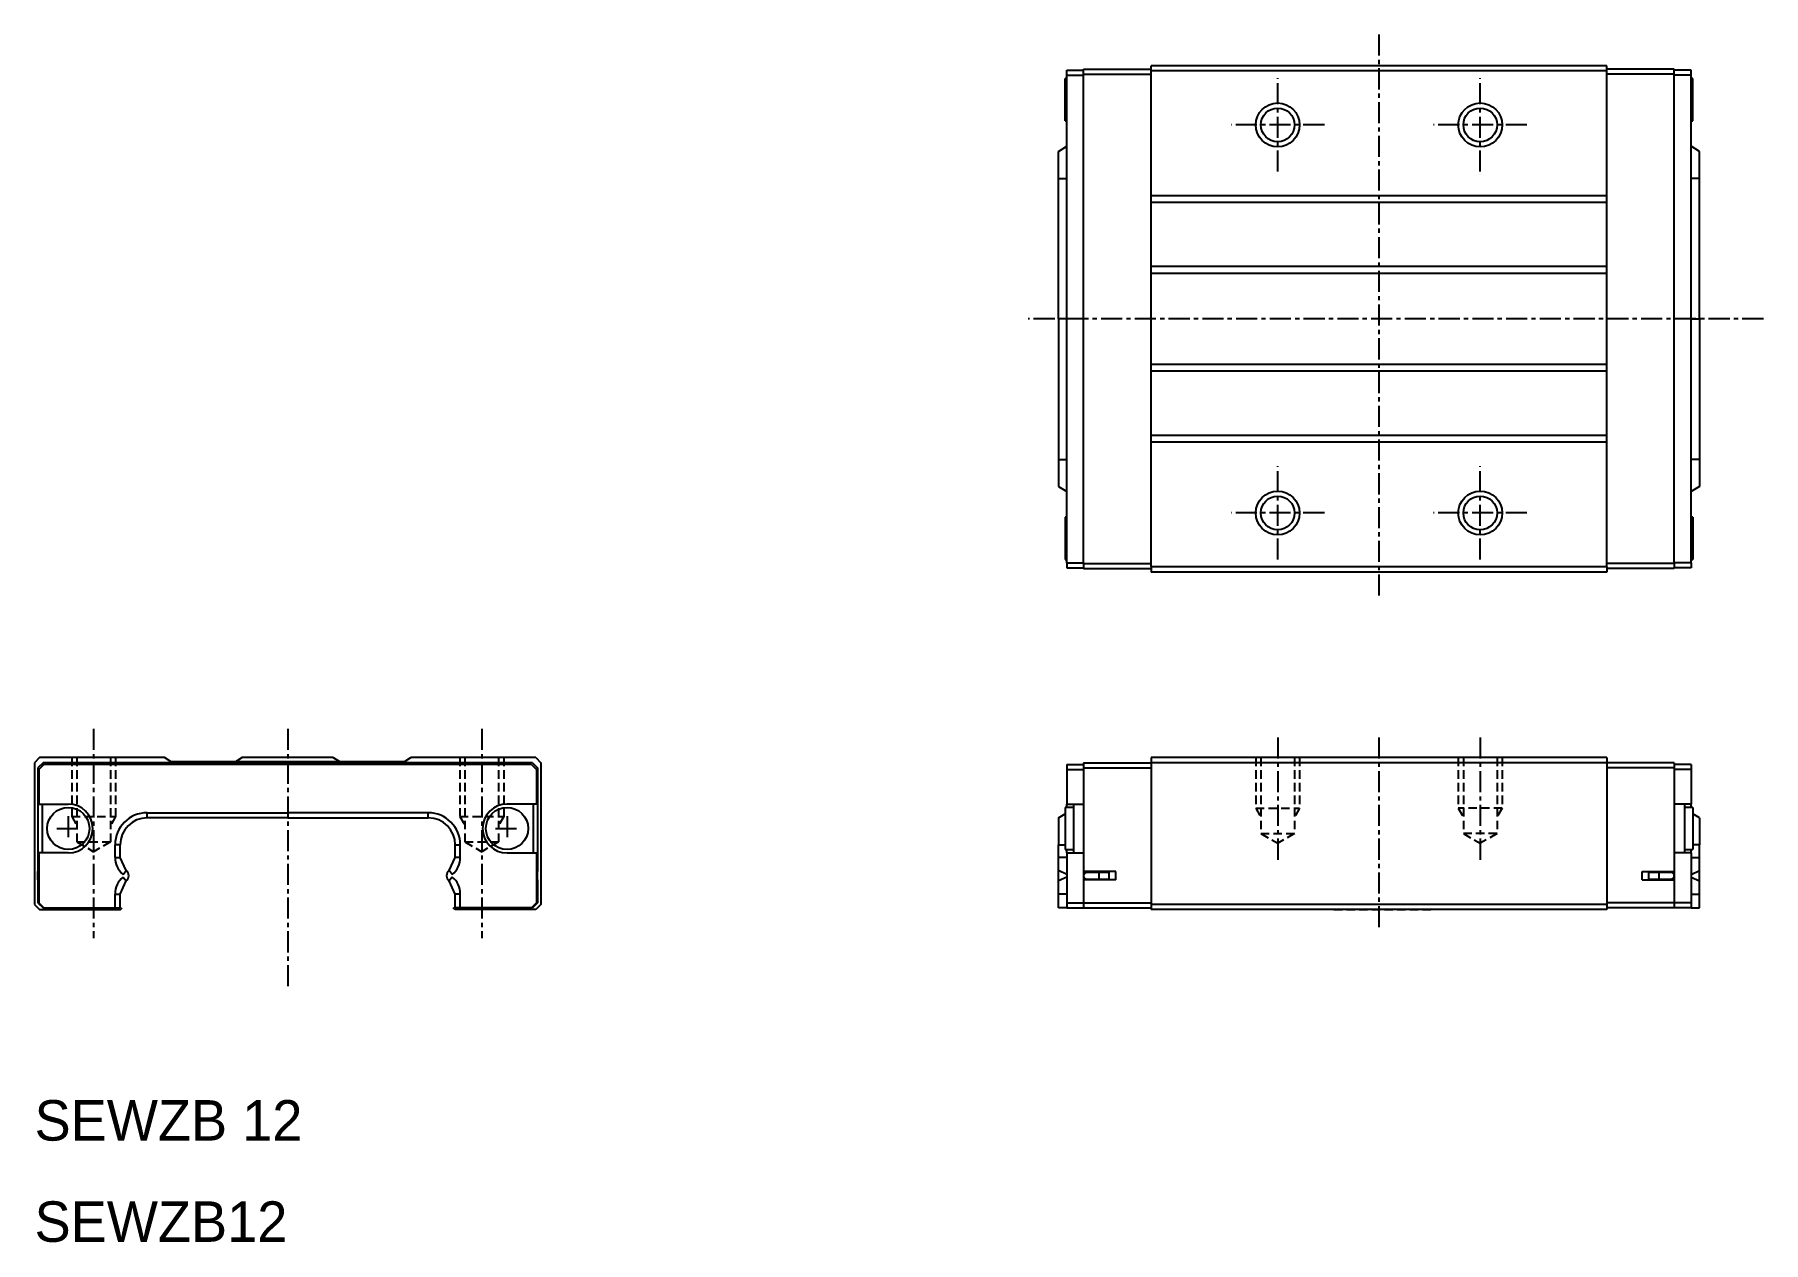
# Model space of a CAD drawing. Extents: x 10 to 112, y 14 to 86.
import ezdxf

# ---------------------------------------------------------------- set-up
doc = ezdxf.new("R2010")
doc.units = 0
doc.linetypes.add('CENTER', pattern=[2, 1.25, -0.25, 0.25, -0.25])
doc.linetypes.add('DASHED', pattern=[0.75, 0.5, -0.25])
doc.layers.get('0').update_dxf_attribs({"linetype": 'CONTINUOUS'})
doc.layers.add('CENTER', color=1, linetype='CENTER')

msp = doc.modelspace()

# ---------------------------------------------------------------- linework, layer by layer
at = {"color": 7, "linetype": 'CONTINUOUS'}
for p, q in [((71.17, 83.15), (71.17, 83.45)), ((71.17, 83.45), (72.17, 83.45)), ((71.17, 54.25), (71.17, 83.15)), ((71.17, 83.15), (72.17, 83.15)), ((72.17, 83.5), (76.17, 83.5)), ((72.17, 83.2), (72.17, 83.5)), ((72.17, 54.2), (72.17, 83.2)), ((72.17, 83.2), (76.17, 83.2)), ((103.17, 83.7), (76.17, 83.7)), ((76.17, 83.4), (76.17, 83.7)), ((103.17, 83.4), (76.17, 83.4)), ((76.17, 54), (76.17, 83.4)), ((103.17, 83.4), (103.17, 83.7)), ((107.17, 83.5), (103.17, 83.5)), ((103.17, 54), (103.17, 83.4)), ((107.17, 83.2), (103.17, 83.2)), ((107.17, 83.2), (107.17, 83.5)), ((108.17, 83.45), (107.17, 83.45)), ((107.17, 54.2), (107.17, 83.2)), ((108.17, 83.15), (107.17, 83.15)), ((108.17, 83.15), (108.17, 83.45)), ((108.17, 54.25), (108.17, 83.15)), ((71.17, 82.95), (71.07, 82.95)), ((71.07, 80.45), (71.07, 82.95)), ((108.27, 82.95), (108.17, 82.95)), ((108.27, 80.45), (108.27, 82.95)), ((71.07, 80.45), (71.17, 80.45)), ((108.17, 80.45), (108.27, 80.45)), ((70.67, 78.63), (71.17, 78.93)), ((108.67, 78.63), (108.17, 78.93)), ((70.67, 77.03), (70.67, 78.63)), ((108.67, 77.03), (108.67, 78.63)), ((70.67, 68.7), (70.67, 77.03)), ((70.67, 77.03), (71.17, 77.03)), ((108.67, 77.03), (108.17, 77.03)), ((108.67, 68.7), (108.67, 77.03)), ((103.17, 76), (76.17, 76)), ((103.17, 75.6), (76.17, 75.6)), ((103.17, 71.8), (76.17, 71.8)), ((103.17, 71.4), (76.17, 71.4)), ((70.67, 68.7), (70.67, 60.37)), ((71.17, 68.7), (70.67, 68.7)), ((108.17, 68.7), (108.67, 68.7)), ((108.67, 68.7), (108.67, 60.37)), ((103.17, 66), (76.17, 66)), ((103.17, 65.6), (76.17, 65.6)), ((103.17, 61.8), (76.17, 61.8)), ((103.17, 61.4), (76.17, 61.4)), ((70.67, 60.37), (71.17, 60.37)), ((70.67, 60.37), (70.67, 58.77)), ((108.67, 60.37), (108.17, 60.37)), ((108.67, 60.37), (108.67, 58.77)), ((70.67, 58.77), (71.17, 58.47)), ((108.67, 58.77), (108.17, 58.47)), ((71.07, 56.95), (71.07, 54.45)), ((71.17, 56.95), (71.07, 56.95)), ((108.27, 56.95), (108.17, 56.95)), ((108.27, 56.95), (108.27, 54.45)), ((71.07, 54.45), (71.17, 54.45)), ((108.17, 54.45), (108.27, 54.45)), ((71.17, 54.25), (72.17, 54.25)), ((71.17, 54.25), (71.17, 53.95)), ((71.17, 53.95), (72.17, 53.95)), ((72.17, 54.2), (76.17, 54.2)), ((72.17, 54.2), (72.17, 53.9)), ((72.17, 53.9), (76.17, 53.9)), ((103.17, 54), (76.17, 54)), ((76.17, 54), (76.17, 53.7)), ((103.17, 53.7), (76.17, 53.7)), ((107.17, 54.2), (103.17, 54.2)), ((103.17, 54), (103.17, 53.7)), ((107.17, 53.9), (103.17, 53.9)), ((108.17, 54.25), (107.17, 54.25)), ((107.17, 54.2), (107.17, 53.9)), ((108.17, 53.95), (107.17, 53.95)), ((108.17, 54.25), (108.17, 53.95)), ((10.3, 42.7), (10, 42.4)), ((10, 42.4), (10, 34)), ((10.5, 42.4), (10.2, 42.1)), ((10.2, 42.1), (10.2, 35.95)), ((10.55, 42.3), (10.25, 42)), ((17.7, 42.7), (10.3, 42.7)), ((39.5, 42.4), (10.5, 42.4)), ((39.45, 42.3), (10.55, 42.3)), ((18.1, 42.45), (17.7, 42.7)), ((31.9, 42.45), (18.1, 42.45)), ((22.3, 42.7), (21.9, 42.45)), ((27.7, 42.7), (22.3, 42.7)), ((27.7, 42.7), (28.1, 42.45)), ((31.9, 42.45), (32.3, 42.7)), ((39.7, 42.7), (32.3, 42.7)), ((39.45, 42.3), (39.75, 42)), ((39.5, 42.4), (39.8, 42.1)), ((39.7, 42.7), (40, 42.4)), ((39.8, 42.1), (39.8, 35.95)), ((40, 42.4), (40, 34)), ((71.17, 42.3), (71.17, 42)), ((71.17, 42.3), (72.17, 42.3)), ((72.17, 42.4), (72.17, 42.1)), ((72.17, 42.4), (76.17, 42.4)), ((72.17, 42.1), (76.17, 42.1)), ((72.17, 42.1), (72.17, 35.95)), ((103.17, 42.7), (76.17, 42.7)), ((76.17, 42.7), (76.17, 42.4)), ((103.17, 42.4), (76.17, 42.4)), ((76.17, 42.4), (76.17, 34)), ((103.17, 42.7), (103.17, 42.4)), ((103.17, 42.4), (103.17, 34)), ((107.17, 42.4), (103.17, 42.4)), ((107.17, 42.1), (103.17, 42.1)), ((107.17, 42.4), (107.17, 42.1)), ((108.17, 42.3), (107.17, 42.3)), ((107.17, 42.1), (107.17, 35.95)), ((108.17, 42.3), (108.17, 42)), ((10.25, 42), (10.25, 39.95)), ((39.75, 42), (39.75, 39.95)), ((71.17, 42), (72.17, 42)), ((71.17, 42), (71.17, 39.95)), ((108.17, 42), (107.17, 42)), ((108.17, 42), (108.17, 39.95)), ((10.25, 39.95), (12, 39.95)), ((10.45, 39.95), (10.45, 37.05)), ((16.67, 39.43), (25, 39.43)), ((16.67, 39.13), (16.67, 39.43)), ((25, 39.13), (16.67, 39.13)), ((33.33, 39.43), (25, 39.43)), ((25, 39.43), (25, 39.13)), ((25, 39.13), (33.33, 39.13)), ((33.33, 39.13), (33.33, 39.43)), ((39.75, 39.95), (38, 39.95)), ((39.55, 39.95), (39.55, 37.05)), ((70.67, 39.13), (71.07, 39.37)), ((70.67, 39.13), (70.67, 37.53)), ((71.57, 39.75), (71.07, 39.75)), ((71.07, 39.75), (71.07, 37.25)), ((71.17, 39.75), (71.17, 39.95)), ((71.17, 39.95), (72.17, 39.95)), ((71.57, 39.95), (71.57, 37.05)), ((108.17, 39.95), (107.17, 39.95)), ((107.77, 39.95), (107.77, 37.05)), ((108.27, 39.75), (107.77, 39.75)), ((108.17, 39.75), (108.17, 39.95)), ((108.27, 39.75), (108.27, 37.25)), ((108.67, 39.13), (108.27, 39.37)), ((108.67, 39.13), (108.67, 37.53)), ((12, 37.05), (10.25, 37.05)), ((10.25, 37.05), (10.25, 34.1)), ((15.07, 37.53), (14.77, 37.53)), ((14.77, 36.783835), (14.77, 37.53)), ((15.07, 36.783835), (15.07, 37.53)), ((34.93, 37.53), (35.23, 37.53)), ((34.93, 36.783835), (34.93, 37.53)), ((35.23, 36.783835), (35.23, 37.53)), ((38, 37.05), (39.75, 37.05)), ((39.75, 37.05), (39.75, 34.1)), ((70.67, 37.53), (71.07, 37.53)), ((70.67, 36.783835), (70.67, 37.53)), ((71.07, 37.25), (71.57, 37.25)), ((71.17, 37.05), (71.17, 37.25)), ((71.17, 37.05), (72.17, 37.05)), ((71.17, 37.05), (71.17, 34.1)), ((108.17, 37.05), (107.17, 37.05)), ((107.77, 37.25), (108.27, 37.25)), ((108.17, 37.05), (108.17, 37.25)), ((108.17, 37.05), (108.17, 34.1)), ((108.67, 37.53), (108.27, 37.53)), ((108.67, 36.783835), (108.67, 37.53)), ((10.2, 35.95), (10.25, 35.95)), ((10.2, 35.45), (10.2, 35.95)), ((14.77, 36.783835), (15.07, 36.783835)), ((15.437019, 36.009667), (15.07, 36.783835)), ((15.247125, 35.777417), (15.437019, 36.009667)), ((34.562981, 36.009667), (34.93, 36.783835)), ((34.752875, 35.777417), (34.562981, 36.009667)), ((35.23, 36.783835), (34.93, 36.783835)), ((39.8, 35.95), (39.75, 35.95)), ((39.8, 35.45), (39.8, 35.95)), ((70.67, 36.009667), (70.67, 36.783835)), ((71.17, 36.783835), (70.67, 36.783835)), ((70.67, 35.390333), (70.67, 36.009667)), ((71.17, 35.777417), (70.67, 36.009667)), ((74.07, 35.95), (72.17, 35.95)), ((72.17, 35.95), (72.17, 35.45)), ((73.07, 35.9), (72.37, 35.9)), ((72.67, 35.9), (72.67, 35.95)), ((72.99899, 35.9), (72.99899, 35.95)), ((73.07, 35.9), (73.07, 35.5)), ((73.67, 35.9), (73.07, 35.9)), ((73.67, 35.9), (73.67, 35.5)), ((74.07, 35.45), (74.07, 35.95)), ((105.27, 35.45), (105.27, 35.95)), ((105.27, 35.95), (107.17, 35.95)), ((106.27, 35.9), (105.67, 35.9)), ((105.67, 35.5), (105.67, 35.9)), ((106.27, 35.5), (106.27, 35.9)), ((106.97, 35.9), (106.27, 35.9)), ((106.34101, 35.9), (106.34101, 35.95)), ((106.67, 35.9), (106.67, 35.95)), ((107.17, 35.95), (107.17, 35.45)), ((108.17, 36.783835), (108.67, 36.783835)), ((108.17, 35.777417), (108.67, 36.009667)), ((108.67, 36.009667), (108.67, 36.783835)), ((108.67, 35.390333), (108.67, 36.009667)), ((10.2, 35.45), (10.25, 35.45)), ((10.2, 35.45), (10.2, 34.1)), ((15.07, 34.616165), (15.437019, 35.390333)), ((15.247125, 35.622583), (15.437019, 35.390333)), ((34.752875, 35.622583), (34.562981, 35.390333)), ((34.93, 34.616165), (34.562981, 35.390333)), ((39.8, 35.45), (39.75, 35.45)), ((39.8, 35.45), (39.8, 34.1)), ((71.17, 35.622583), (70.67, 35.390333)), ((70.67, 34.616165), (70.67, 35.390333)), ((74.07, 35.45), (72.17, 35.45)), ((72.17, 35.45), (72.17, 34.1)), ((72.37, 35.5), (73.07, 35.5)), ((72.67, 35.45), (72.67, 35.5)), ((72.99899, 35.45), (72.99899, 35.5)), ((73.07, 35.5), (73.67, 35.5)), ((105.27, 35.45), (107.17, 35.45)), ((105.67, 35.5), (106.27, 35.5)), ((106.27, 35.5), (106.97, 35.5)), ((106.34101, 35.45), (106.34101, 35.5)), ((106.67, 35.45), (106.67, 35.5)), ((107.17, 35.45), (107.17, 34.1)), ((108.17, 35.622583), (108.67, 35.390333)), ((108.67, 34.616165), (108.67, 35.390333)), ((10, 34), (10.3, 33.7)), ((10.2, 34.1), (10.5, 33.8)), ((10.25, 34.1), (10.55, 33.8)), ((14.77, 33.8), (14.77, 34.616165)), ((14.77, 34.616165), (15.07, 34.616165)), ((15.07, 33.8), (15.07, 34.616165)), ((35.23, 34.616165), (34.93, 34.616165)), ((34.93, 33.8), (34.93, 34.616165)), ((35.23, 33.8), (35.23, 34.616165)), ((39.75, 34.1), (39.45, 33.8)), ((39.8, 34.1), (39.5, 33.8)), ((40, 34), (39.7, 33.7)), ((71.17, 34.616165), (70.67, 34.616165)), ((70.67, 33.8), (70.67, 34.616165)), ((71.17, 34.1), (71.17, 33.8)), ((71.17, 34.1), (72.17, 34.1)), ((72.17, 34.1), (72.17, 33.8)), ((72.17, 34.1), (76.17, 34.1)), ((103.17, 34), (76.17, 34)), ((76.17, 34), (76.17, 33.7)), ((107.17, 34.1), (103.17, 34.1)), ((103.17, 34), (103.17, 33.7)), ((107.17, 34.1), (107.17, 33.8)), ((108.17, 34.1), (107.17, 34.1)), ((108.17, 34.616165), (108.67, 34.616165)), ((108.17, 34.1), (108.17, 33.8)), ((108.67, 33.8), (108.67, 34.616165)), ((10.3, 33.7), (15.1, 33.7)), ((10.5, 33.8), (10.55, 33.8)), ((10.55, 33.8), (14.77, 33.8)), ((14.77, 33.8), (15.07, 33.8)), ((15.1, 33.7), (15.2, 33.8)), ((34.9, 33.7), (34.8, 33.8)), ((39.7, 33.7), (34.9, 33.7)), ((35.23, 33.8), (34.93, 33.8)), ((39.45, 33.8), (35.23, 33.8)), ((39.5, 33.8), (39.45, 33.8)), ((71.17, 33.8), (70.67, 33.8)), ((71.17, 33.8), (72.17, 33.8)), ((72.17, 33.8), (76.17, 33.8)), ((103.17, 33.7), (76.17, 33.7)), ((107.17, 33.8), (103.17, 33.8)), ((108.17, 33.8), (107.17, 33.8)), ((108.17, 33.8), (108.67, 33.8))]:
    msp.add_line(p, q, dxfattribs=at)
at = {"color": 3, "linetype": 'DASHED'}
for p, q in [((12.2, 42.7), (12.2, 39.2)), ((12.5, 42.7), (12.5, 37.7)), ((14.5, 42.7), (14.5, 37.7)), ((14.8, 42.7), (14.8, 39.2)), ((35.2, 42.7), (35.2, 39.2)), ((35.5, 42.7), (35.5, 37.7)), ((37.5, 42.7), (37.5, 37.7)), ((37.8, 42.7), (37.8, 39.2)), ((82.37, 42.7), (82.37, 39.7)), ((82.67, 42.7), (82.67, 38.2)), ((84.67, 42.7), (84.67, 38.2)), ((84.97, 42.7), (84.97, 39.7)), ((94.37, 42.7), (94.37, 39.7)), ((94.67, 42.7), (94.67, 38.2)), ((96.67, 42.7), (96.67, 38.2)), ((96.97, 42.7), (96.97, 39.7)), ((12.2, 39.2), (12.5, 38.680385)), ((12.2, 39.2), (14.8, 39.2)), ((14.8, 39.2), (14.5, 38.680385)), ((35.2, 39.2), (37.8, 39.2)), ((35.2, 39.2), (35.5, 38.680385)), ((37.8, 39.2), (37.5, 38.680385)), ((82.37, 39.7), (84.97, 39.7)), ((82.37, 39.7), (82.67, 39.180385)), ((84.97, 39.7), (84.67, 39.180385)), ((96.97, 39.7), (94.37, 39.7)), ((94.37, 39.7), (94.67, 39.180385)), ((96.97, 39.7), (96.67, 39.180385)), ((82.67, 38.2), (84.67, 38.2)), ((82.67, 38.2), (83.67, 37.62265)), ((84.67, 38.2), (83.67, 37.62265)), ((96.67, 38.2), (94.67, 38.2)), ((94.67, 38.2), (95.67, 37.62265)), ((96.67, 38.2), (95.67, 37.62265)), ((12.5, 37.7), (14.5, 37.7)), ((12.5, 37.7), (13.5, 37.12265)), ((14.5, 37.7), (13.5, 37.12265)), ((35.5, 37.7), (37.5, 37.7)), ((35.5, 37.7), (36.5, 37.12265)), ((37.5, 37.7), (36.5, 37.12265)), ((87, 33.730294), (87, 33.7)), ((87, 33.7), (93, 33.7)), ((93, 33.730294), (93, 33.7))]:
    msp.add_line(p, q, dxfattribs=at)
at = {"color": 3, "linetype": 'CONTINUOUS'}
for centre in [(83.67, 80.2), (95.67, 80.2), (83.67, 57.2), (95.67, 57.2)]:
    msp.add_circle(centre, 1.3, dxfattribs=at)
at = {"color": 7, "linetype": 'CONTINUOUS'}
for centre, radius in [((83.67, 80.2), 1), ((95.67, 80.2), 1), ((83.67, 57.2), 1), ((95.67, 57.2), 1), ((12, 38.5), 1.25), ((38, 38.5), 1.25)]:
    msp.add_circle(centre, radius, dxfattribs=at)
for centre, radius, start, end in [((12, 38.5), 1.45, 270, 90), ((16.670028, 37.529972), 1.900028, 90.000832, 179.999168), ((16.67, 37.53), 1.6, 90, 180), ((33.329972, 37.529972), 1.900028, 0.000832, 89.999168), ((33.33, 37.53), 1.6, 0, 90), ((38, 38.5), 1.45, 90, 270), ((16.07, 36.783835), 1.3, 180, 230.729617), ((15.183827, 35.7), 0.4, 309.270383, 50.729617), ((34.816173, 35.7), 0.4, 129.270383, 230.729617), ((33.93, 36.783835), 1.3, 309.270383, 0), ((72.37, 35.7), 0.2, 90, 180), ((106.97, 35.7), 0.2, 0, 90), ((16.07, 34.616165), 1.3, 129.270383, 180), ((33.93, 34.616165), 1.3, 0, 50.729617), ((72.37, 35.7), 0.2, 180, 270), ((106.97, 35.7), 0.2, 270, 0)]:
    msp.add_arc(centre, radius, start, end, dxfattribs=at)
at = {"layer": 'CENTER', "color": 1, "linetype": 'CENTER'}
for p, q in [((89.67, 85.553284), (89.67, 52.161669)), ((83.67, 77.433), (83.67, 82.967)), ((95.67, 77.433), (95.67, 82.967)), ((86.437, 80.2), (80.903, 80.2)), ((98.437, 80.2), (92.903, 80.2)), ((112.453455, 68.7), (68.878852, 68.7)), ((83.67, 54.433), (83.67, 59.967)), ((95.67, 54.433), (95.67, 59.967)), ((86.437, 57.2), (80.903, 57.2)), ((98.437, 57.2), (92.903, 57.2)), ((13.5, 44.404847), (13.5, 31.99069)), ((25, 44.404847), (25, 28.990987)), ((36.5, 44.404847), (36.5, 31.99069)), ((83.67, 43.9), (83.67, 36.62265)), ((89.67, 43.9), (89.67, 32.5)), ((95.67, 43.9), (95.67, 36.62265)), ((12, 39.233), (12, 37.833)), ((38, 39.233), (38, 37.833)), ((11.317, 38.5), (12.65, 38.5)), ((37.317, 38.5), (38.65, 38.5))]:
    msp.add_line(p, q, dxfattribs=at)

# ---------------------------------------------------------------- texts
at = {"color": 7, "linetype": 'CONTINUOUS'}
for s, p in [('SEWZB 12', (10, 20)), ('SEWZB12', (10, 14))]:
    msp.add_text(s, height=2.4, dxfattribs=at).set_placement(p)

doc.saveas('drawing.dxf')
